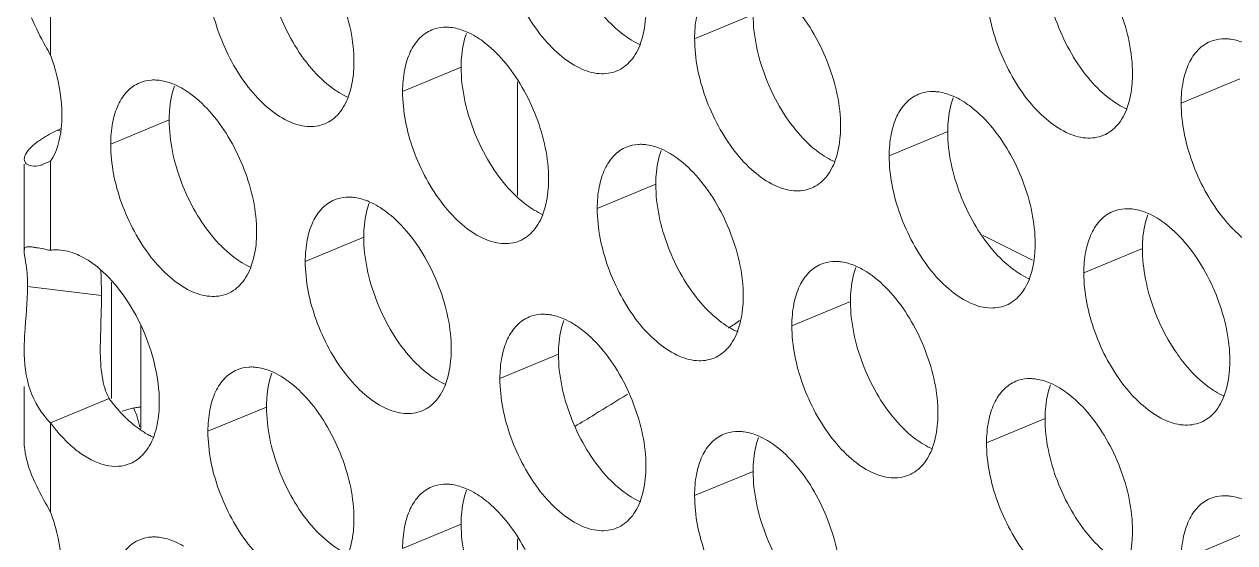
# Model space of a CAD drawing. Header units: millimetres. Extents: x 0 to 2524, y 0 to 1785.
# Drawn here: x 1789.22 to 1801.94, y 924.57 to 930.02 of the extents above; entities that cross this region are included whole.
import ezdxf

# ---------------------------------------------------------------- set-up
doc = ezdxf.new("R2010")
doc.units = ezdxf.units.MM
doc.header["$LTSCALE"] = 0.1
doc.layers.add('标注', color=251, linetype='Continuous', lineweight=9)

msp = doc.modelspace()

# ---------------------------------------------------------------- linework, layer by layer
at = {"layer": '标注'}
for p, q in [((1789.498, 930.628), (1789.498, 929.692)), ((1796.882, 930.119), (1796.267, 929.864)), ((1793.813, 929.565), (1793.198, 929.309)), ((1794.406, 929.41), (1794.406, 928.216)), ((1801.996, 929.444), (1801.381, 929.188)), ((1789.599, 928.891), (1789.573, 928.904)), ((1790.745, 929.011), (1790.13, 928.755)), ((1798.927, 928.889), (1798.312, 928.633)), ((1789.221, 927.635), (1789.221, 928.545)), ((1789.498, 928.577), (1789.42, 928.545)), ((1789.498, 928.577), (1789.498, 927.641)), ((1795.859, 928.335), (1795.244, 928.079)), ((1792.79, 927.78), (1792.175, 927.524)), ((1799.819, 927.538), (1799.299, 927.797)), ((1800.973, 927.659), (1800.358, 927.403)), ((1790.033, 927.166), (1789.256, 927.262)), ((1790.138, 927.308), (1790.138, 926.084)), ((1797.905, 927.104), (1797.289, 926.849)), ((1790.446, 925.766), (1790.446, 926.849)), ((1794.836, 926.55), (1794.221, 926.294)), ((1789.221, 925.638), (1789.221, 926.212)), ((1790.114, 926.084), (1789.498, 925.828)), ((1791.768, 925.995), (1791.152, 925.74)), ((1799.95, 925.874), (1799.335, 925.618)), ((1789.498, 925.828), (1789.498, 924.892)), ((1796.882, 925.319), (1796.267, 925.064)), ((1793.813, 924.765), (1793.198, 924.509)), ((1794.406, 924.61), (1794.406, 923.416)), ((1801.996, 924.644), (1801.381, 924.388))]:
    msp.add_line(p, q, dxfattribs=at)
for centre, radius, start, end in [((1789.188, 929.749), 0.929, 294.4488, 296.4705), ((1778.661, 953.113), 31.84, 304.3445, 304.5962), ((1779.924, 951.171), 29.523, 301.194, 301.9836), ((1791.472, 927.08), 1.684, 216.2437, 221.6652), ((1790.501, 925.344), 0.654, 98.1143, 102.0839), ((1790.494, 925.392), 0.605, 94.3287, 98.1028), ((1791.361, 926.982), 1.537, 221.7123, 223.5151), ((1780.187, 950.736), 29.015, 300.718, 301.1931), ((1791.054, 926.648), 1.082, 230.3325, 235.7796), ((1789.873, 925.95), 0.758, 339.3428, 342.3268), ((1790.467, 926.428), 1.128, 230.3889, 233.0381)]:
    msp.add_arc(centre, radius, start, end, dxfattribs=at)
for points, knots in [([(1795.449, 929.525), (1795.391, 929.501), (1795.252, 929.483), (1795.04, 929.552), (1794.83, 929.698), (1794.633, 929.911), (1794.461, 930.176), (1794.288, 930.565), (1794.221, 930.885), (1794.221, 931.094)], [0, 0, 0, 0, 0.08419, 0.180629, 0.294901, 0.426206, 0.569756, 0.71848, 1, 1, 1, 1]), ([(1792.213, 930.862), (1792.361, 930.689), (1792.587, 930.289), (1792.687, 929.84), (1792.687, 929.617)], [0, 0, 0, 0, 0.505546, 1, 1, 1, 1]), ([(1792.241, 929.55), (1792.093, 929.723), (1791.867, 930.123), (1791.768, 930.573), (1791.768, 930.795)], [0, 0, 0, 0, 0.505546, 1, 1, 1, 1]), ([(1800.396, 930.74), (1800.544, 930.568), (1800.77, 930.168), (1800.869, 929.718), (1800.869, 929.495)], [0, 0, 0, 0, 0.505546, 1, 1, 1, 1]), ([(1800.424, 929.429), (1800.275, 929.602), (1800.05, 930.002), (1799.95, 930.451), (1799.95, 930.674)], [0, 0, 0, 0, 0.505546, 1, 1, 1, 1]), ([(1792.38, 928.97), (1792.322, 928.946), (1792.184, 928.928), (1791.971, 928.997), (1791.761, 929.144), (1791.564, 929.357), (1791.393, 929.622), (1791.219, 930.011), (1791.152, 930.331), (1791.152, 930.54)], [0, 0, 0, 0, 0.08419, 0.180629, 0.294901, 0.426206, 0.569756, 0.71848, 1, 1, 1, 1]), ([(1796.267, 929.864), (1796.267, 929.939), (1796.278, 930.082), (1796.335, 930.275), (1796.433, 930.425), (1796.525, 930.49), (1796.573, 930.51)], [0, 0, 0, 0, 0.300633, 0.564844, 0.793499, 1, 1, 1, 1]), ([(1800.563, 928.849), (1800.505, 928.825), (1800.366, 928.807), (1800.154, 928.876), (1799.944, 929.022), (1799.747, 929.235), (1799.576, 929.5), (1799.402, 929.889), (1799.335, 930.209), (1799.335, 930.418)], [0, 0, 0, 0, 0.08419, 0.180629, 0.294901, 0.426206, 0.569756, 0.71848, 1, 1, 1, 1]), ([(1795.755, 930.171), (1795.755, 930.139), (1795.751, 930.019), (1795.729, 929.899), (1795.699, 929.816)], [0, 0, 0, 0, 0.269025, 1, 1, 1, 1]), ([(1797.327, 930.186), (1797.476, 930.013), (1797.701, 929.613), (1797.801, 929.164), (1797.801, 928.941)], [0, 0, 0, 0, 0.505546, 1, 1, 1, 1]), ([(1789.299, 930.083), (1789.34, 929.981), (1789.408, 929.851), (1789.481, 929.723), (1789.498, 929.692)], [0, 0, 0, 0, 0.753574, 1, 1, 1, 1]), ([(1795.603, 929.849), (1795.577, 929.865), (1795.469, 929.937), (1795.375, 930.029), (1795.31, 930.105)], [0, 0, 0, 0, 0.231736, 1, 1, 1, 1]), ([(1797.355, 928.875), (1797.207, 929.047), (1796.981, 929.447), (1796.882, 929.897), (1796.882, 930.119)], [0, 0, 0, 0, 0.505546, 1, 1, 1, 1]), ([(1793.198, 929.309), (1793.198, 929.385), (1793.21, 929.527), (1793.267, 929.721), (1793.364, 929.871), (1793.457, 929.936), (1793.505, 929.956)], [0, 0, 0, 0, 0.300633, 0.564844, 0.793499, 1, 1, 1, 1]), ([(1793.505, 929.956), (1793.543, 929.972), (1793.6, 929.985), (1793.657, 929.985), (1793.672, 929.985)], [0, 0, 0, 0, 0.741995, 1, 1, 1, 1]), ([(1793.672, 929.985), (1793.688, 929.984), (1793.755, 929.978), (1793.821, 929.957), (1793.869, 929.937)], [0, 0, 0, 0, 0.236225, 1, 1, 1, 1]), ([(1793.813, 929.565), (1793.813, 929.597), (1793.817, 929.717), (1793.839, 929.838), (1793.869, 929.92)], [0, 0, 0, 0, 0.269025, 1, 1, 1, 1]), ([(1793.965, 929.887), (1793.991, 929.872), (1794.099, 929.799), (1794.194, 929.707), (1794.259, 929.631)], [0, 0, 0, 0, 0.231736, 1, 1, 1, 1]), ([(1795.699, 929.816), (1795.676, 929.75), (1795.614, 929.631), (1795.505, 929.548), (1795.449, 929.525)], [0, 0, 0, 0, 0.533077, 1, 1, 1, 1]), ([(1797.494, 928.294), (1797.437, 928.27), (1797.298, 928.252), (1797.085, 928.321), (1796.875, 928.468), (1796.678, 928.681), (1796.507, 928.946), (1796.334, 929.335), (1796.267, 929.655), (1796.267, 929.864)], [0, 0, 0, 0, 0.08419, 0.180629, 0.294901, 0.426206, 0.569756, 0.71848, 1, 1, 1, 1]), ([(1801.381, 929.188), (1801.381, 929.263), (1801.392, 929.406), (1801.45, 929.599), (1801.547, 929.75), (1801.639, 929.815), (1801.687, 929.834)], [0, 0, 0, 0, 0.300633, 0.564844, 0.793499, 1, 1, 1, 1]), ([(1801.687, 929.834), (1801.726, 929.851), (1801.783, 929.863), (1801.84, 929.864), (1801.854, 929.863)], [0, 0, 0, 0, 0.741995, 1, 1, 1, 1]), ([(1801.854, 929.863), (1801.87, 929.862), (1801.938, 929.856), (1802.004, 929.836), (1802.051, 929.815)], [0, 0, 0, 0, 0.236225, 1, 1, 1, 1]), ([(1789.498, 929.692), (1789.518, 929.639), (1789.583, 929.435), (1789.618, 929.22), (1789.618, 929.062)], [0, 0, 0, 0, 0.26181, 1, 1, 1, 1]), ([(1792.535, 929.295), (1792.509, 929.31), (1792.401, 929.383), (1792.306, 929.475), (1792.241, 929.55)], [0, 0, 0, 0, 0.231736, 1, 1, 1, 1]), ([(1792.687, 929.617), (1792.687, 929.585), (1792.682, 929.465), (1792.661, 929.344), (1792.631, 929.262)], [0, 0, 0, 0, 0.269025, 1, 1, 1, 1]), ([(1794.287, 928.32), (1794.138, 928.493), (1793.913, 928.893), (1793.813, 929.342), (1793.813, 929.565)], [0, 0, 0, 0, 0.505546, 1, 1, 1, 1]), ([(1794.259, 929.631), (1794.407, 929.459), (1794.633, 929.059), (1794.732, 928.609), (1794.732, 928.387)], [0, 0, 0, 0, 0.505546, 1, 1, 1, 1]), ([(1790.436, 929.401), (1790.475, 929.418), (1790.532, 929.43), (1790.588, 929.431), (1790.603, 929.43)], [0, 0, 0, 0, 0.741995, 1, 1, 1, 1]), ([(1790.603, 929.43), (1790.619, 929.43), (1790.687, 929.423), (1790.752, 929.403), (1790.8, 929.382)], [0, 0, 0, 0, 0.236225, 1, 1, 1, 1]), ([(1800.717, 929.173), (1800.692, 929.189), (1800.583, 929.262), (1800.489, 929.353), (1800.424, 929.429)], [0, 0, 0, 0, 0.231736, 1, 1, 1, 1]), ([(1800.869, 929.495), (1800.869, 929.463), (1800.865, 929.343), (1800.844, 929.223), (1800.814, 929.14)], [0, 0, 0, 0, 0.269025, 1, 1, 1, 1]), ([(1790.13, 928.755), (1790.13, 928.83), (1790.141, 928.973), (1790.198, 929.166), (1790.296, 929.317), (1790.388, 929.382), (1790.436, 929.401)], [0, 0, 0, 0, 0.300633, 0.564844, 0.793499, 1, 1, 1, 1]), ([(1790.745, 929.011), (1790.745, 929.043), (1790.749, 929.163), (1790.771, 929.283), (1790.8, 929.366)], [0, 0, 0, 0, 0.269025, 1, 1, 1, 1]), ([(1790.897, 929.333), (1790.922, 929.317), (1791.031, 929.244), (1791.125, 929.153), (1791.19, 929.077)], [0, 0, 0, 0, 0.231736, 1, 1, 1, 1]), ([(1794.426, 927.74), (1794.368, 927.716), (1794.229, 927.698), (1794.017, 927.767), (1793.807, 927.913), (1793.61, 928.126), (1793.438, 928.391), (1793.265, 928.78), (1793.198, 929.101), (1793.198, 929.309)], [0, 0, 0, 0, 0.08419, 0.180629, 0.294901, 0.426206, 0.569756, 0.71848, 1, 1, 1, 1]), ([(1798.312, 928.633), (1798.312, 928.709), (1798.324, 928.852), (1798.381, 929.045), (1798.478, 929.195), (1798.571, 929.26), (1798.619, 929.28)], [0, 0, 0, 0, 0.300633, 0.564844, 0.793499, 1, 1, 1, 1]), ([(1798.619, 929.28), (1798.658, 929.296), (1798.714, 929.309), (1798.771, 929.309), (1798.786, 929.309)], [0, 0, 0, 0, 0.741995, 1, 1, 1, 1]), ([(1798.786, 929.309), (1798.802, 929.308), (1798.869, 929.302), (1798.935, 929.281), (1798.983, 929.261)], [0, 0, 0, 0, 0.236225, 1, 1, 1, 1]), ([(1792.631, 929.262), (1792.607, 929.196), (1792.545, 929.077), (1792.437, 928.994), (1792.38, 928.97)], [0, 0, 0, 0, 0.533077, 1, 1, 1, 1]), ([(1798.927, 928.889), (1798.927, 928.921), (1798.932, 929.041), (1798.953, 929.162), (1798.983, 929.244)], [0, 0, 0, 0, 0.269025, 1, 1, 1, 1]), ([(1799.079, 929.211), (1799.105, 929.196), (1799.213, 929.123), (1799.308, 929.031), (1799.373, 928.956)], [0, 0, 0, 0, 0.231736, 1, 1, 1, 1]), ([(1802.608, 927.618), (1802.551, 927.595), (1802.412, 927.577), (1802.2, 927.645), (1801.989, 927.792), (1801.792, 928.005), (1801.621, 928.27), (1801.448, 928.659), (1801.381, 928.979), (1801.381, 929.188)], [0, 0, 0, 0, 0.08419, 0.180629, 0.294901, 0.426206, 0.569756, 0.71848, 1, 1, 1, 1]), ([(1789.618, 929.062), (1789.618, 929.015), (1789.61, 928.848), (1789.564, 928.678), (1789.498, 928.577)], [0, 0, 0, 0, 0.282087, 1, 1, 1, 1]), ([(1791.19, 929.077), (1791.339, 928.904), (1791.564, 928.504), (1791.664, 928.055), (1791.664, 927.832)], [0, 0, 0, 0, 0.505546, 1, 1, 1, 1]), ([(1800.814, 929.14), (1800.79, 929.075), (1800.728, 928.955), (1800.619, 928.872), (1800.563, 928.849)], [0, 0, 0, 0, 0.533077, 1, 1, 1, 1]), ([(1789.359, 928.779), (1789.374, 928.79), (1789.442, 928.837), (1789.515, 928.876), (1789.573, 928.904)], [0, 0, 0, 0, 0.220086, 1, 1, 1, 1]), ([(1791.218, 927.766), (1791.07, 927.938), (1790.844, 928.338), (1790.745, 928.788), (1790.745, 929.011)], [0, 0, 0, 0, 0.505546, 1, 1, 1, 1]), ([(1797.801, 928.941), (1797.801, 928.909), (1797.797, 928.789), (1797.775, 928.668), (1797.745, 928.586)], [0, 0, 0, 0, 0.269025, 1, 1, 1, 1]), ([(1799.373, 928.956), (1799.521, 928.783), (1799.747, 928.383), (1799.846, 927.933), (1799.846, 927.711)], [0, 0, 0, 0, 0.505546, 1, 1, 1, 1]), ([(1797.649, 928.619), (1797.623, 928.634), (1797.515, 928.707), (1797.42, 928.799), (1797.355, 928.875)], [0, 0, 0, 0, 0.231736, 1, 1, 1, 1]), ([(1799.401, 927.644), (1799.253, 927.817), (1799.027, 928.217), (1798.927, 928.666), (1798.927, 928.889)], [0, 0, 0, 0, 0.505546, 1, 1, 1, 1]), ([(1789.221, 928.598), (1789.221, 928.622), (1789.247, 928.679), (1789.289, 928.721), (1789.316, 928.745)], [0, 0, 0, 0, 0.395219, 1, 1, 1, 1]), ([(1791.357, 927.185), (1791.3, 927.162), (1791.161, 927.144), (1790.948, 927.212), (1790.738, 927.359), (1790.541, 927.572), (1790.37, 927.837), (1790.196, 928.226), (1790.13, 928.546), (1790.13, 928.755)], [0, 0, 0, 0, 0.08419, 0.180629, 0.294901, 0.426206, 0.569756, 0.71848, 1, 1, 1, 1]), ([(1795.244, 928.079), (1795.244, 928.155), (1795.255, 928.297), (1795.313, 928.49), (1795.41, 928.641), (1795.502, 928.706), (1795.55, 928.726)], [0, 0, 0, 0, 0.300633, 0.564844, 0.793499, 1, 1, 1, 1]), ([(1795.55, 928.726), (1795.589, 928.742), (1795.646, 928.754), (1795.703, 928.755), (1795.717, 928.754)], [0, 0, 0, 0, 0.741995, 1, 1, 1, 1]), ([(1795.717, 928.754), (1795.733, 928.754), (1795.801, 928.747), (1795.867, 928.727), (1795.914, 928.707)], [0, 0, 0, 0, 0.236225, 1, 1, 1, 1]), ([(1795.859, 928.335), (1795.859, 928.367), (1795.863, 928.487), (1795.885, 928.607), (1795.915, 928.69)], [0, 0, 0, 0, 0.269025, 1, 1, 1, 1]), ([(1796.011, 928.657), (1796.037, 928.641), (1796.145, 928.569), (1796.239, 928.477), (1796.304, 928.401)], [0, 0, 0, 0, 0.231736, 1, 1, 1, 1]), ([(1789.299, 928.528), (1789.279, 928.53), (1789.239, 928.542), (1789.221, 928.581), (1789.221, 928.598)], [0, 0, 0, 0, 0.539356, 1, 1, 1, 1]), ([(1789.421, 928.543), (1789.41, 928.539), (1789.371, 928.528), (1789.329, 928.524), (1789.299, 928.528)], [0, 0, 0, 0, 0.278012, 1, 1, 1, 1]), ([(1797.745, 928.586), (1797.721, 928.52), (1797.659, 928.401), (1797.551, 928.318), (1797.494, 928.294)], [0, 0, 0, 0, 0.533077, 1, 1, 1, 1]), ([(1799.54, 927.064), (1799.482, 927.04), (1799.343, 927.022), (1799.131, 927.091), (1798.921, 927.237), (1798.724, 927.45), (1798.553, 927.716), (1798.379, 928.104), (1798.312, 928.425), (1798.312, 928.633)], [0, 0, 0, 0, 0.08419, 0.180629, 0.294901, 0.426206, 0.569756, 0.71848, 1, 1, 1, 1]), ([(1794.732, 928.387), (1794.732, 928.354), (1794.728, 928.234), (1794.706, 928.114), (1794.677, 928.031)], [0, 0, 0, 0, 0.269025, 1, 1, 1, 1]), ([(1796.304, 928.401), (1796.453, 928.229), (1796.678, 927.829), (1796.778, 927.379), (1796.778, 927.156)], [0, 0, 0, 0, 0.505546, 1, 1, 1, 1]), ([(1794.58, 928.064), (1794.555, 928.08), (1794.446, 928.153), (1794.352, 928.244), (1794.287, 928.32)], [0, 0, 0, 0, 0.231736, 1, 1, 1, 1]), ([(1796.332, 927.09), (1796.184, 927.262), (1795.959, 927.662), (1795.859, 928.112), (1795.859, 928.335)], [0, 0, 0, 0, 0.505546, 1, 1, 1, 1]), ([(1792.175, 927.524), (1792.175, 927.6), (1792.187, 927.743), (1792.244, 927.936), (1792.341, 928.086), (1792.434, 928.151), (1792.482, 928.171)], [0, 0, 0, 0, 0.300633, 0.564844, 0.793499, 1, 1, 1, 1]), ([(1792.482, 928.171), (1792.521, 928.187), (1792.577, 928.2), (1792.634, 928.2), (1792.649, 928.2)], [0, 0, 0, 0, 0.741995, 1, 1, 1, 1]), ([(1792.649, 928.2), (1792.665, 928.199), (1792.732, 928.193), (1792.798, 928.173), (1792.846, 928.152)], [0, 0, 0, 0, 0.236225, 1, 1, 1, 1]), ([(1792.79, 927.78), (1792.79, 927.813), (1792.795, 927.932), (1792.816, 928.053), (1792.846, 928.135)], [0, 0, 0, 0, 0.269025, 1, 1, 1, 1]), ([(1792.942, 928.102), (1792.968, 928.087), (1793.076, 928.014), (1793.171, 927.922), (1793.236, 927.847)], [0, 0, 0, 0, 0.231736, 1, 1, 1, 1]), ([(1794.677, 928.031), (1794.653, 927.966), (1794.591, 927.847), (1794.482, 927.763), (1794.426, 927.74)], [0, 0, 0, 0, 0.533077, 1, 1, 1, 1]), ([(1796.471, 926.51), (1796.414, 926.486), (1796.275, 926.468), (1796.062, 926.537), (1795.852, 926.683), (1795.655, 926.896), (1795.484, 927.161), (1795.311, 927.55), (1795.244, 927.87), (1795.244, 928.079)], [0, 0, 0, 0, 0.08419, 0.180629, 0.294901, 0.426206, 0.569756, 0.71848, 1, 1, 1, 1]), ([(1800.358, 927.403), (1800.358, 927.479), (1800.369, 927.621), (1800.427, 927.814), (1800.524, 927.965), (1800.616, 928.03), (1800.664, 928.05)], [0, 0, 0, 0, 0.300633, 0.564844, 0.793499, 1, 1, 1, 1]), ([(1800.664, 928.05), (1800.703, 928.066), (1800.76, 928.078), (1800.817, 928.079), (1800.831, 928.078)], [0, 0, 0, 0, 0.741995, 1, 1, 1, 1]), ([(1800.831, 928.078), (1800.847, 928.078), (1800.915, 928.071), (1800.981, 928.051), (1801.028, 928.031)], [0, 0, 0, 0, 0.236225, 1, 1, 1, 1]), ([(1800.973, 927.659), (1800.973, 927.691), (1800.977, 927.811), (1800.999, 927.931), (1801.029, 928.014)], [0, 0, 0, 0, 0.269025, 1, 1, 1, 1]), ([(1801.125, 927.981), (1801.151, 927.965), (1801.259, 927.893), (1801.353, 927.801), (1801.419, 927.725)], [0, 0, 0, 0, 0.231736, 1, 1, 1, 1]), ([(1791.512, 927.51), (1791.486, 927.525), (1791.378, 927.598), (1791.283, 927.69), (1791.218, 927.766)], [0, 0, 0, 0, 0.231736, 1, 1, 1, 1]), ([(1791.664, 927.832), (1791.664, 927.8), (1791.66, 927.68), (1791.638, 927.56), (1791.608, 927.477)], [0, 0, 0, 0, 0.269025, 1, 1, 1, 1]), ([(1793.264, 926.535), (1793.116, 926.708), (1792.89, 927.108), (1792.79, 927.558), (1792.79, 927.78)], [0, 0, 0, 0, 0.505546, 1, 1, 1, 1]), ([(1793.236, 927.847), (1793.384, 927.674), (1793.61, 927.274), (1793.709, 926.824), (1793.709, 926.602)], [0, 0, 0, 0, 0.505546, 1, 1, 1, 1]), ([(1789.221, 927.635), (1789.221, 927.645), (1789.224, 927.669), (1789.246, 927.677), (1789.256, 927.678)], [0, 0, 0, 0, 0.522014, 1, 1, 1, 1]), ([(1789.256, 927.678), (1789.26, 927.678), (1789.279, 927.679), (1789.297, 927.677), (1789.312, 927.675)], [0, 0, 0, 0, 0.202313, 1, 1, 1, 1]), ([(1789.312, 927.675), (1789.324, 927.673), (1789.387, 927.663), (1789.449, 927.65), (1789.498, 927.641)], [0, 0, 0, 0, 0.19728, 1, 1, 1, 1]), ([(1789.498, 927.641), (1789.518, 927.644), (1789.602, 927.651), (1789.688, 927.632), (1789.748, 927.609)], [0, 0, 0, 0, 0.23435, 1, 1, 1, 1]), ([(1799.695, 927.388), (1799.669, 927.404), (1799.561, 927.477), (1799.466, 927.568), (1799.401, 927.644)], [0, 0, 0, 0, 0.231736, 1, 1, 1, 1]), ([(1799.846, 927.711), (1799.846, 927.678), (1799.842, 927.558), (1799.821, 927.438), (1799.791, 927.355)], [0, 0, 0, 0, 0.269025, 1, 1, 1, 1]), ([(1801.031, 927.226), (1801.022, 927.263), (1800.99, 927.405), (1800.973, 927.551), (1800.973, 927.659)], [0, 0, 0, 0, 0.261395, 1, 1, 1, 1]), ([(1801.419, 927.725), (1801.567, 927.553), (1801.792, 927.153), (1801.892, 926.703), (1801.892, 926.48)], [0, 0, 0, 0, 0.505546, 1, 1, 1, 1]), ([(1789.256, 927.262), (1789.256, 927.338), (1789.251, 927.458), (1789.226, 927.575), (1789.222, 927.619)], [0, 0, 0, 0, 0.631705, 1, 1, 1, 1]), ([(1789.748, 927.609), (1789.771, 927.601), (1789.866, 927.559), (1789.952, 927.499), (1790.013, 927.447)], [0, 0, 0, 0, 0.231395, 1, 1, 1, 1]), ([(1793.403, 925.955), (1793.345, 925.931), (1793.206, 925.913), (1792.994, 925.982), (1792.784, 926.128), (1792.587, 926.342), (1792.416, 926.607), (1792.242, 926.996), (1792.175, 927.316), (1792.175, 927.524)], [0, 0, 0, 0, 0.08419, 0.180629, 0.294901, 0.426206, 0.569756, 0.71848, 1, 1, 1, 1]), ([(1797.289, 926.849), (1797.289, 926.924), (1797.301, 927.067), (1797.358, 927.26), (1797.455, 927.41), (1797.548, 927.475), (1797.596, 927.495)], [0, 0, 0, 0, 0.300633, 0.564844, 0.793499, 1, 1, 1, 1]), ([(1797.596, 927.495), (1797.635, 927.511), (1797.692, 927.524), (1797.748, 927.524), (1797.763, 927.524)], [0, 0, 0, 0, 0.741995, 1, 1, 1, 1]), ([(1797.763, 927.524), (1797.779, 927.523), (1797.847, 927.517), (1797.912, 927.497), (1797.96, 927.476)], [0, 0, 0, 0, 0.236225, 1, 1, 1, 1]), ([(1790.013, 927.447), (1790.107, 927.367), (1790.28, 927.17), (1790.476, 926.823), (1790.606, 926.441), (1790.641, 926.175), (1790.641, 926.047)], [0, 0, 0, 0, 0.235194, 0.49405, 0.756072, 1, 1, 1, 1]), ([(1790.033, 927.166), (1790.033, 927.189), (1790.032, 927.278), (1790.03, 927.366), (1790.027, 927.431)], [0, 0, 0, 0, 0.260225, 1, 1, 1, 1]), ([(1791.608, 927.477), (1791.584, 927.411), (1791.522, 927.292), (1791.414, 927.209), (1791.357, 927.185)], [0, 0, 0, 0, 0.533077, 1, 1, 1, 1]), ([(1797.905, 927.104), (1797.905, 927.137), (1797.909, 927.257), (1797.93, 927.377), (1797.96, 927.459)], [0, 0, 0, 0, 0.269025, 1, 1, 1, 1]), ([(1798.057, 927.426), (1798.082, 927.411), (1798.19, 927.338), (1798.285, 927.247), (1798.35, 927.171)], [0, 0, 0, 0, 0.231736, 1, 1, 1, 1]), ([(1801.586, 925.834), (1801.528, 925.81), (1801.389, 925.792), (1801.177, 925.861), (1800.967, 926.007), (1800.77, 926.22), (1800.598, 926.485), (1800.425, 926.874), (1800.358, 927.194), (1800.358, 927.403)], [0, 0, 0, 0, 0.08419, 0.180629, 0.294901, 0.426206, 0.569756, 0.71848, 1, 1, 1, 1]), ([(1789.221, 926.601), (1789.221, 926.657), (1789.23, 926.877), (1789.256, 927.097), (1789.256, 927.262)], [0, 0, 0, 0, 0.251377, 1, 1, 1, 1]), ([(1799.791, 927.355), (1799.767, 927.29), (1799.705, 927.171), (1799.596, 927.087), (1799.54, 927.064)], [0, 0, 0, 0, 0.533077, 1, 1, 1, 1]), ([(1790.021, 926.601), (1790.021, 926.65), (1790.025, 926.839), (1790.033, 927.027), (1790.033, 927.166)], [0, 0, 0, 0, 0.261174, 1, 1, 1, 1]), ([(1796.778, 927.156), (1796.778, 927.124), (1796.774, 927.004), (1796.752, 926.884), (1796.722, 926.801)], [0, 0, 0, 0, 0.269025, 1, 1, 1, 1]), ([(1798.35, 927.171), (1798.498, 926.998), (1798.724, 926.598), (1798.824, 926.148), (1798.824, 925.926)], [0, 0, 0, 0, 0.505546, 1, 1, 1, 1]), ([(1801.447, 926.414), (1801.399, 926.469), (1801.216, 926.715), (1801.089, 927.001), (1801.031, 927.226)], [0, 0, 0, 0, 0.24034, 1, 1, 1, 1]), ([(1796.626, 926.834), (1796.6, 926.85), (1796.492, 926.922), (1796.398, 927.014), (1796.332, 927.09)], [0, 0, 0, 0, 0.231736, 1, 1, 1, 1]), ([(1798.378, 925.859), (1798.23, 926.032), (1798.004, 926.432), (1797.905, 926.882), (1797.905, 927.104)], [0, 0, 0, 0, 0.505546, 1, 1, 1, 1]), ([(1794.221, 926.294), (1794.221, 926.37), (1794.232, 926.512), (1794.29, 926.705), (1794.387, 926.856), (1794.479, 926.921), (1794.527, 926.941)], [0, 0, 0, 0, 0.300633, 0.564844, 0.793499, 1, 1, 1, 1]), ([(1794.527, 926.941), (1794.566, 926.957), (1794.623, 926.97), (1794.68, 926.97), (1794.694, 926.969)], [0, 0, 0, 0, 0.741995, 1, 1, 1, 1]), ([(1794.694, 926.969), (1794.71, 926.969), (1794.778, 926.962), (1794.844, 926.942), (1794.891, 926.922)], [0, 0, 0, 0, 0.236225, 1, 1, 1, 1]), ([(1794.836, 926.55), (1794.836, 926.582), (1794.84, 926.702), (1794.862, 926.822), (1794.892, 926.905)], [0, 0, 0, 0, 0.269025, 1, 1, 1, 1]), ([(1794.988, 926.872), (1795.014, 926.856), (1795.122, 926.784), (1795.216, 926.692), (1795.282, 926.616)], [0, 0, 0, 0, 0.231736, 1, 1, 1, 1]), ([(1796.722, 926.801), (1796.699, 926.735), (1796.636, 926.616), (1796.528, 926.533), (1796.471, 926.51)], [0, 0, 0, 0, 0.533077, 1, 1, 1, 1]), ([(1798.517, 925.279), (1798.459, 925.255), (1798.321, 925.237), (1798.108, 925.306), (1797.898, 925.453), (1797.701, 925.666), (1797.53, 925.931), (1797.356, 926.32), (1797.289, 926.64), (1797.289, 926.849)], [0, 0, 0, 0, 0.08419, 0.180629, 0.294901, 0.426206, 0.569756, 0.71848, 1, 1, 1, 1]), ([(1795.282, 926.616), (1795.43, 926.444), (1795.655, 926.044), (1795.755, 925.594), (1795.755, 925.371)], [0, 0, 0, 0, 0.505546, 1, 1, 1, 1]), ([(1789.498, 925.828), (1789.403, 925.925), (1789.251, 926.173), (1789.221, 926.458), (1789.221, 926.601)], [0, 0, 0, 0, 0.485599, 1, 1, 1, 1]), ([(1793.558, 926.28), (1793.532, 926.295), (1793.424, 926.368), (1793.329, 926.459), (1793.264, 926.535)], [0, 0, 0, 0, 0.231736, 1, 1, 1, 1]), ([(1793.709, 926.602), (1793.709, 926.569), (1793.705, 926.449), (1793.684, 926.329), (1793.654, 926.247)], [0, 0, 0, 0, 0.269025, 1, 1, 1, 1]), ([(1795.31, 925.305), (1795.161, 925.477), (1794.936, 925.877), (1794.836, 926.327), (1794.836, 926.55)], [0, 0, 0, 0, 0.505546, 1, 1, 1, 1]), ([(1801.892, 926.48), (1801.892, 926.448), (1801.888, 926.328), (1801.866, 926.208), (1801.836, 926.125)], [0, 0, 0, 0, 0.269025, 1, 1, 1, 1]), ([(1791.152, 925.74), (1791.152, 925.815), (1791.164, 925.958), (1791.221, 926.151), (1791.318, 926.301), (1791.411, 926.366), (1791.459, 926.386)], [0, 0, 0, 0, 0.300633, 0.564844, 0.793499, 1, 1, 1, 1]), ([(1791.459, 926.386), (1791.498, 926.402), (1791.555, 926.415), (1791.611, 926.416), (1791.626, 926.415)], [0, 0, 0, 0, 0.741995, 1, 1, 1, 1]), ([(1791.626, 926.415), (1791.642, 926.414), (1791.709, 926.408), (1791.775, 926.388), (1791.823, 926.367)], [0, 0, 0, 0, 0.236225, 1, 1, 1, 1]), ([(1791.768, 925.995), (1791.768, 926.028), (1791.772, 926.148), (1791.793, 926.268), (1791.823, 926.351)], [0, 0, 0, 0, 0.269025, 1, 1, 1, 1]), ([(1801.74, 926.158), (1801.714, 926.174), (1801.606, 926.246), (1801.512, 926.338), (1801.447, 926.414)], [0, 0, 0, 0, 0.231736, 1, 1, 1, 1]), ([(1791.919, 926.318), (1791.945, 926.302), (1792.053, 926.229), (1792.148, 926.138), (1792.213, 926.062)], [0, 0, 0, 0, 0.231736, 1, 1, 1, 1]), ([(1793.654, 926.247), (1793.63, 926.181), (1793.568, 926.062), (1793.459, 925.979), (1793.403, 925.955)], [0, 0, 0, 0, 0.533077, 1, 1, 1, 1]), ([(1795.449, 924.725), (1795.391, 924.701), (1795.252, 924.683), (1795.04, 924.752), (1794.83, 924.898), (1794.633, 925.111), (1794.461, 925.376), (1794.288, 925.765), (1794.221, 926.085), (1794.221, 926.294)], [0, 0, 0, 0, 0.08419, 0.180629, 0.294901, 0.426206, 0.569756, 0.71848, 1, 1, 1, 1]), ([(1799.335, 925.618), (1799.335, 925.694), (1799.347, 925.836), (1799.404, 926.029), (1799.501, 926.18), (1799.594, 926.245), (1799.642, 926.265)], [0, 0, 0, 0, 0.300633, 0.564844, 0.793499, 1, 1, 1, 1]), ([(1799.642, 926.265), (1799.681, 926.281), (1799.737, 926.294), (1799.794, 926.294), (1799.809, 926.293)], [0, 0, 0, 0, 0.741995, 1, 1, 1, 1]), ([(1799.809, 926.293), (1799.825, 926.293), (1799.892, 926.286), (1799.958, 926.266), (1800.006, 926.246)], [0, 0, 0, 0, 0.236225, 1, 1, 1, 1]), ([(1799.95, 925.874), (1799.95, 925.906), (1799.955, 926.026), (1799.976, 926.146), (1800.006, 926.229)], [0, 0, 0, 0, 0.269025, 1, 1, 1, 1]), ([(1800.102, 926.196), (1800.128, 926.18), (1800.236, 926.108), (1800.331, 926.016), (1800.396, 925.94)], [0, 0, 0, 0, 0.231736, 1, 1, 1, 1]), ([(1801.836, 926.125), (1801.813, 926.059), (1801.751, 925.94), (1801.642, 925.857), (1801.586, 925.834)], [0, 0, 0, 0, 0.533077, 1, 1, 1, 1]), ([(1790.641, 926.047), (1790.641, 926.018), (1790.637, 925.908), (1790.619, 925.797), (1790.595, 925.72)], [0, 0, 0, 0, 0.267106, 1, 1, 1, 1]), ([(1792.241, 924.75), (1792.093, 924.923), (1791.867, 925.323), (1791.768, 925.773), (1791.768, 925.995)], [0, 0, 0, 0, 0.505546, 1, 1, 1, 1]), ([(1792.213, 926.062), (1792.361, 925.889), (1792.587, 925.489), (1792.687, 925.04), (1792.687, 924.817)], [0, 0, 0, 0, 0.505546, 1, 1, 1, 1]), ([(1790.363, 925.815), (1790.353, 925.823), (1790.313, 925.858), (1790.274, 925.895), (1790.247, 925.924)], [0, 0, 0, 0, 0.243044, 1, 1, 1, 1]), ([(1798.672, 925.604), (1798.646, 925.619), (1798.538, 925.692), (1798.443, 925.784), (1798.378, 925.859)], [0, 0, 0, 0, 0.231736, 1, 1, 1, 1]), ([(1798.824, 925.926), (1798.824, 925.893), (1798.819, 925.773), (1798.798, 925.653), (1798.768, 925.571)], [0, 0, 0, 0, 0.269025, 1, 1, 1, 1]), ([(1800.424, 924.629), (1800.275, 924.802), (1800.05, 925.202), (1799.95, 925.651), (1799.95, 925.874)], [0, 0, 0, 0, 0.505546, 1, 1, 1, 1]), ([(1800.396, 925.94), (1800.544, 925.768), (1800.77, 925.368), (1800.869, 924.918), (1800.869, 924.695)], [0, 0, 0, 0, 0.505546, 1, 1, 1, 1]), ([(1789.748, 925.559), (1789.726, 925.578), (1789.634, 925.659), (1789.554, 925.753), (1789.498, 925.828)], [0, 0, 0, 0, 0.237008, 1, 1, 1, 1]), ([(1790.578, 925.679), (1790.567, 925.684), (1790.521, 925.705), (1790.477, 925.731), (1790.446, 925.753)], [0, 0, 0, 0, 0.24028, 1, 1, 1, 1]), ([(1792.38, 924.17), (1792.322, 924.146), (1792.184, 924.128), (1791.971, 924.197), (1791.761, 924.344), (1791.564, 924.557), (1791.393, 924.822), (1791.219, 925.211), (1791.152, 925.531), (1791.152, 925.74)], [0, 0, 0, 0, 0.08419, 0.180629, 0.294901, 0.426206, 0.569756, 0.71848, 1, 1, 1, 1]), ([(1796.573, 925.71), (1796.612, 925.726), (1796.669, 925.739), (1796.725, 925.74), (1796.74, 925.739)], [0, 0, 0, 0, 0.741995, 1, 1, 1, 1]), ([(1796.74, 925.739), (1796.756, 925.738), (1796.824, 925.732), (1796.889, 925.712), (1796.937, 925.691)], [0, 0, 0, 0, 0.236225, 1, 1, 1, 1]), ([(1789.221, 925.638), (1789.221, 925.608), (1789.229, 925.487), (1789.265, 925.369), (1789.299, 925.283)], [0, 0, 0, 0, 0.242838, 1, 1, 1, 1]), ([(1790.582, 925.683), (1790.558, 925.619), (1790.496, 925.504), (1790.39, 925.424), (1790.334, 925.401)], [0, 0, 0, 0, 0.531803, 1, 1, 1, 1]), ([(1796.267, 925.064), (1796.267, 925.139), (1796.278, 925.282), (1796.335, 925.475), (1796.433, 925.625), (1796.525, 925.69), (1796.573, 925.71)], [0, 0, 0, 0, 0.300633, 0.564844, 0.793499, 1, 1, 1, 1]), ([(1796.882, 925.319), (1796.882, 925.352), (1796.886, 925.472), (1796.908, 925.592), (1796.937, 925.675)], [0, 0, 0, 0, 0.269025, 1, 1, 1, 1]), ([(1797.034, 925.642), (1797.06, 925.626), (1797.168, 925.553), (1797.262, 925.462), (1797.327, 925.386)], [0, 0, 0, 0, 0.231736, 1, 1, 1, 1]), ([(1800.563, 924.049), (1800.505, 924.025), (1800.366, 924.007), (1800.154, 924.076), (1799.944, 924.222), (1799.747, 924.435), (1799.576, 924.7), (1799.402, 925.089), (1799.335, 925.409), (1799.335, 925.618)], [0, 0, 0, 0, 0.08419, 0.180629, 0.294901, 0.426206, 0.569756, 0.71848, 1, 1, 1, 1]), ([(1790.334, 925.401), (1790.295, 925.384), (1790.208, 925.365), (1790.013, 925.386), (1789.874, 925.463), (1789.789, 925.527)], [0, 0, 0, 0, 0.217094, 0.450255, 1, 1, 1, 1]), ([(1798.768, 925.571), (1798.744, 925.505), (1798.682, 925.386), (1798.574, 925.303), (1798.517, 925.279)], [0, 0, 0, 0, 0.533077, 1, 1, 1, 1]), ([(1795.755, 925.371), (1795.755, 925.339), (1795.751, 925.219), (1795.729, 925.099), (1795.699, 925.016)], [0, 0, 0, 0, 0.269025, 1, 1, 1, 1]), ([(1797.327, 925.386), (1797.476, 925.213), (1797.701, 924.813), (1797.801, 924.364), (1797.801, 924.141)], [0, 0, 0, 0, 0.505546, 1, 1, 1, 1]), ([(1789.299, 925.283), (1789.34, 925.181), (1789.408, 925.051), (1789.481, 924.923), (1789.498, 924.892)], [0, 0, 0, 0, 0.753574, 1, 1, 1, 1]), ([(1795.603, 925.049), (1795.577, 925.065), (1795.469, 925.137), (1795.375, 925.229), (1795.31, 925.305)], [0, 0, 0, 0, 0.231736, 1, 1, 1, 1]), ([(1797.355, 924.075), (1797.207, 924.247), (1796.981, 924.647), (1796.882, 925.097), (1796.882, 925.319)], [0, 0, 0, 0, 0.505546, 1, 1, 1, 1]), ([(1793.198, 924.509), (1793.198, 924.585), (1793.21, 924.727), (1793.267, 924.921), (1793.364, 925.071), (1793.457, 925.136), (1793.505, 925.156)], [0, 0, 0, 0, 0.300633, 0.564844, 0.793499, 1, 1, 1, 1]), ([(1793.505, 925.156), (1793.543, 925.172), (1793.6, 925.185), (1793.657, 925.185), (1793.672, 925.185)], [0, 0, 0, 0, 0.741995, 1, 1, 1, 1]), ([(1793.672, 925.185), (1793.688, 925.184), (1793.755, 925.178), (1793.821, 925.157), (1793.869, 925.137)], [0, 0, 0, 0, 0.236225, 1, 1, 1, 1]), ([(1793.813, 924.765), (1793.813, 924.797), (1793.817, 924.917), (1793.839, 925.038), (1793.869, 925.12)], [0, 0, 0, 0, 0.269025, 1, 1, 1, 1]), ([(1793.965, 925.087), (1793.991, 925.072), (1794.099, 924.999), (1794.194, 924.907), (1794.259, 924.831)], [0, 0, 0, 0, 0.231736, 1, 1, 1, 1]), ([(1795.699, 925.016), (1795.676, 924.95), (1795.614, 924.831), (1795.505, 924.748), (1795.449, 924.725)], [0, 0, 0, 0, 0.533077, 1, 1, 1, 1]), ([(1797.494, 923.494), (1797.437, 923.47), (1797.298, 923.452), (1797.085, 923.521), (1796.875, 923.668), (1796.678, 923.881), (1796.507, 924.146), (1796.334, 924.535), (1796.267, 924.855), (1796.267, 925.064)], [0, 0, 0, 0, 0.08419, 0.180629, 0.294901, 0.426206, 0.569756, 0.71848, 1, 1, 1, 1]), ([(1801.381, 924.388), (1801.381, 924.463), (1801.392, 924.606), (1801.45, 924.799), (1801.547, 924.95), (1801.639, 925.015), (1801.687, 925.034)], [0, 0, 0, 0, 0.300633, 0.564844, 0.793499, 1, 1, 1, 1]), ([(1801.687, 925.034), (1801.726, 925.051), (1801.783, 925.063), (1801.84, 925.064), (1801.854, 925.063)], [0, 0, 0, 0, 0.741995, 1, 1, 1, 1]), ([(1801.854, 925.063), (1801.87, 925.062), (1801.938, 925.056), (1802.004, 925.036), (1802.051, 925.015)], [0, 0, 0, 0, 0.236225, 1, 1, 1, 1]), ([(1789.498, 924.892), (1789.518, 924.839), (1789.583, 924.635), (1789.618, 924.42), (1789.618, 924.262)], [0, 0, 0, 0, 0.26181, 1, 1, 1, 1]), ([(1794.259, 924.831), (1794.407, 924.659), (1794.633, 924.259), (1794.732, 923.809), (1794.732, 923.587)], [0, 0, 0, 0, 0.505546, 1, 1, 1, 1]), ([(1792.535, 924.495), (1792.509, 924.51), (1792.401, 924.583), (1792.306, 924.675), (1792.241, 924.75)], [0, 0, 0, 0, 0.231736, 1, 1, 1, 1]), ([(1792.687, 924.817), (1792.687, 924.785), (1792.682, 924.665), (1792.661, 924.544), (1792.631, 924.462)], [0, 0, 0, 0, 0.269025, 1, 1, 1, 1]), ([(1794.287, 923.52), (1794.138, 923.693), (1793.913, 924.093), (1793.813, 924.542), (1793.813, 924.765)], [0, 0, 0, 0, 0.505546, 1, 1, 1, 1]), ([(1800.869, 924.695), (1800.869, 924.663), (1800.865, 924.543), (1800.844, 924.423), (1800.814, 924.34)], [0, 0, 0, 0, 0.269025, 1, 1, 1, 1]), ([(1790.13, 923.955), (1790.13, 924.03), (1790.141, 924.173), (1790.198, 924.366), (1790.296, 924.517), (1790.388, 924.582), (1790.436, 924.601)], [0, 0, 0, 0, 0.300633, 0.564844, 0.793499, 1, 1, 1, 1]), ([(1790.436, 924.601), (1790.475, 924.618), (1790.532, 924.63), (1790.588, 924.631), (1790.603, 924.63)], [0, 0, 0, 0, 0.741995, 1, 1, 1, 1]), ([(1790.603, 924.63), (1790.619, 924.63), (1790.687, 924.623), (1790.752, 924.603), (1790.8, 924.582)], [0, 0, 0, 0, 0.236225, 1, 1, 1, 1]), ([(1800.717, 924.373), (1800.692, 924.389), (1800.583, 924.462), (1800.489, 924.553), (1800.424, 924.629)], [0, 0, 0, 0, 0.231736, 1, 1, 1, 1])]:
    msp.add_open_spline(points, degree=3, knots=knots, dxfattribs=at)
for points in [[(1793.869, 929.937), (1793.902, 929.923), (1793.934, 929.906), (1793.965, 929.887)], [(1795.7, 929.799), (1795.666, 929.814), (1795.634, 929.831), (1795.603, 929.849)], [(1790.8, 929.382), (1790.833, 929.368), (1790.866, 929.351), (1790.897, 929.333)], [(1792.631, 929.245), (1792.598, 929.259), (1792.566, 929.276), (1792.535, 929.295)], [(1798.983, 929.261), (1799.016, 929.247), (1799.048, 929.23), (1799.079, 929.211)], [(1800.814, 929.124), (1800.781, 929.138), (1800.748, 929.155), (1800.717, 929.173)], [(1789.316, 928.745), (1789.33, 928.757), (1789.344, 928.768), (1789.359, 928.779)], [(1795.914, 928.707), (1795.948, 928.692), (1795.98, 928.675), (1796.011, 928.657)], [(1797.745, 928.569), (1797.712, 928.583), (1797.68, 928.6), (1797.649, 928.619)], [(1792.846, 928.152), (1792.879, 928.138), (1792.911, 928.121), (1792.942, 928.102)], [(1794.677, 928.015), (1794.644, 928.029), (1794.611, 928.046), (1794.58, 928.064)], [(1801.028, 928.031), (1801.062, 928.016), (1801.094, 928), (1801.125, 927.981)], [(1789.222, 927.619), (1789.222, 927.624), (1789.221, 927.629), (1789.221, 927.635)], [(1791.608, 927.46), (1791.575, 927.474), (1791.543, 927.491), (1791.512, 927.51)], [(1797.96, 927.476), (1797.993, 927.462), (1798.025, 927.445), (1798.057, 927.426)], [(1799.791, 927.339), (1799.758, 927.353), (1799.726, 927.37), (1799.695, 927.388)], [(1794.891, 926.922), (1794.925, 926.907), (1794.957, 926.891), (1794.988, 926.872)], [(1796.723, 926.784), (1796.689, 926.799), (1796.657, 926.815), (1796.626, 926.834)], [(1790.041, 926.314), (1790.025, 926.409), (1790.021, 926.505), (1790.021, 926.601)], [(1791.823, 926.367), (1791.856, 926.353), (1791.888, 926.336), (1791.919, 926.318)], [(1790.114, 926.084), (1790.075, 926.155), (1790.054, 926.234), (1790.041, 926.314)], [(1793.654, 926.23), (1793.621, 926.244), (1793.589, 926.261), (1793.558, 926.28)], [(1800.006, 926.246), (1800.039, 926.232), (1800.071, 926.215), (1800.102, 926.196)], [(1801.837, 926.108), (1801.804, 926.123), (1801.771, 926.139), (1801.74, 926.158)], [(1790.364, 925.984), (1790.325, 925.976), (1790.288, 925.964), (1790.251, 925.95)], [(1790.409, 925.891), (1790.398, 925.923), (1790.386, 925.955), (1790.371, 925.986)], [(1790.435, 925.786), (1790.428, 925.821), (1790.42, 925.856), (1790.409, 925.891)], [(1796.937, 925.691), (1796.97, 925.677), (1797.003, 925.66), (1797.034, 925.642)], [(1798.768, 925.554), (1798.735, 925.568), (1798.703, 925.585), (1798.672, 925.604)], [(1793.869, 925.137), (1793.902, 925.123), (1793.934, 925.106), (1793.965, 925.087)], [(1795.7, 924.999), (1795.666, 925.014), (1795.634, 925.031), (1795.603, 925.049)], [(1790.8, 924.582), (1790.833, 924.568), (1790.866, 924.551), (1790.897, 924.533)]]:
    msp.add_open_spline(points, degree=3, dxfattribs=at)

doc.saveas('drawing.dxf')
